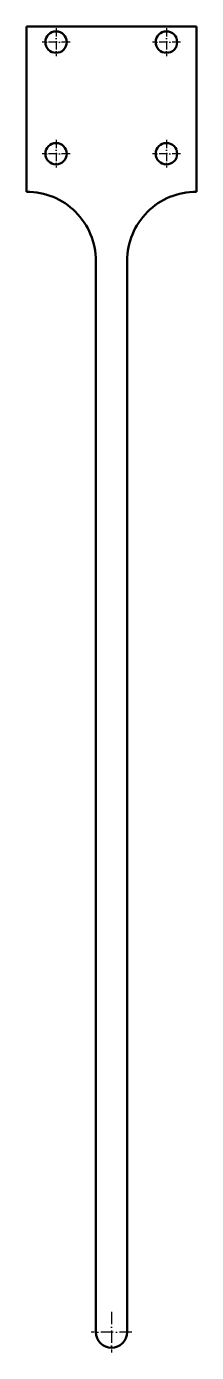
# Model space of a CAD drawing. Extents: x 86 to 124, y -1 to 296.
import ezdxf

# ---------------------------------------------------------------- set-up
doc = ezdxf.new("R2010")
doc.units = 0
doc.linetypes.add('DASHDOT', pattern=[18.5, 12, -3, 0.5, -3])

msp = doc.modelspace()

# ---------------------------------------------------------------- linework, layer by layer
at = {"color": 7, "lineweight": 50}
for p, q in [((86, 296.5), (86, 259.5)), ((86, 296.5), (124, 296.5)), ((124, 259.5), (124, 296.5)), ((101.5, 244), (101.5, 4)), ((108.5, 244), (108.5, 4))]:
    msp.add_line(p, q, dxfattribs=at)
at = {"color": 7, "linetype": 'DASHDOT', "lineweight": 25, "ltscale": 0.156}
for p, q in [((92.600006, 296.119995), (92.600006, 289.880005)), ((117.300003, 296.119995), (117.300003, 289.880005)), ((95.720001, 293), (89.480003, 293)), ((120.419998, 293), (114.18, 293)), ((92.600006, 271.119995), (92.600006, 264.880005)), ((117.300003, 271.119995), (117.300003, 264.880005)), ((95.720001, 268), (89.480003, 268)), ((120.419998, 268), (114.18, 268))]:
    msp.add_line(p, q, dxfattribs=at)
at = {"color": 7, "linetype": 'DASHDOT', "lineweight": 25, "ltscale": 0.2275}
for p, q in [((105, 8.550003), (105, -0.550003)), ((109.550003, 4), (100.450005, 4))]:
    msp.add_line(p, q, dxfattribs=at)
at = {"color": 7, "lineweight": 50}
for centre in [(92.600006, 293), (117.300003, 293), (92.600006, 268), (117.300003, 268)]:
    msp.add_circle(centre, 2.4, dxfattribs=at)
for centre, radius, start, end in [((86, 244), 15.5, 0, 90.000003), ((124, 244), 15.5, 90.000003, 180.000005), ((105, 4), 3.5, 180.000005, 360)]:
    msp.add_arc(centre, radius, start, end, dxfattribs=at)

doc.saveas('drawing.dxf')
